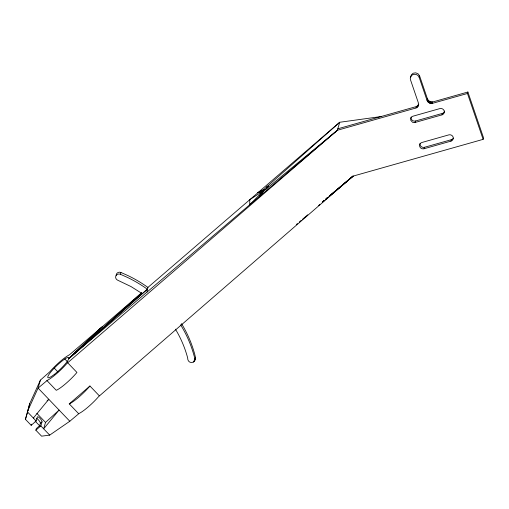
<?xml version="1.0" encoding="UTF-8"?>
<svg xmlns="http://www.w3.org/2000/svg" width="509" height="509" viewBox="0 0 509 509"><rect width="100%" height="100%" fill="white"/><g stroke="black" fill="none" stroke-linecap="round" stroke-linejoin="round"><path stroke-width="0.76" d="M181.528 323.635A123.763 116.809 16.3 0 1 194.801 354.576L195.456 357.388C196.022 363.795 187.503 364.469 187.63 357.814A116.885 110.319 16.3 0 0 176.909 331.671L175.389 329.177M194.61 360.875L195.456 357.388M147.375 289.246L142.24 293.648L131.01 286.567L117.694 280.204A3.436 3.245 16.3 0 1 115.912 275.865A3.436 3.245 16.3 0 1 120.41 274.306L127.415 277.399A123.763 116.809 16.3 0 1 147.375 289.246L68.957 358.451L102.169 326.899L100.267 328.426L68.957 358.451L147.044 292.051L147.909 287.426L339.713 122.268L381.165 116.548M410.718 77.279A4.581 4.326 16.3 0 1 419.613 75.949L427.439 98.886C428.209 101.189 430.9 102.513 433.204 101.832L467.892 92.021L483.55 137.894L483.124 139.351L353.03 176.139L98.695 396.53A19.138 3.296 -43.8 0 1 79.041 413.499L69.809 421.248L49.685 435.119L41.573 436.168L35.853 430.194L40.847 425.887L42.018 421.885A3.436 0.967 49.2 0 0 39.995 418.353A3.436 0.967 49.2 0 0 37.329 416.992L36.164 420.994L31.17 425.308L25.45 419.333L29.662 403.764L40.415 380.102L49.812 371.767A19.138 3.296 -43.8 0 1 69.466 354.798L100.267 328.426M27.976 410.578L29.662 403.764M25.45 419.333L27.791 411.336M40.415 380.102L38.08 388.1L27.321 411.762L36.164 420.994M31.17 425.308L31.482 424.239M35.853 430.194L36.324 428.597L39.651 425.721L40.351 423.323L42.018 421.885M45.53 422.425L43.653 428.82L59.095 410.057L45.53 422.425L36.852 413.359M120.41 274.306L120.945 272.487L127.95 275.585A123.763 116.809 16.3 0 1 147.909 287.426M193.452 362.141L193.808 360.932M194.12 361.581L194.476 360.372M69.809 421.248L38.08 388.1L47.305 380.357A19.138 3.296 -43.8 0 0 66.959 363.388L337.372 130.266L339.713 122.268L266.213 187.318M467.892 92.021L467.466 93.478L432.198 103.41C430.029 103.753 427.725 102.443 427.019 100.343L419.187 77.406L419.613 75.949M415.987 107.997L416.407 106.54L417.832 105.567L418.742 104.135L417.774 106.585L415.987 107.997L337.372 130.266L265.577 189.501M416.502 107.73L416.928 106.279M416.979 107.405L417.405 105.948M417.405 107.017L417.832 105.567M417.774 106.585L418.201 105.128M418.08 106.101L418.506 104.65M415.07 122.472L441.958 114.869A3.436 3.245 16.3 0 0 444.141 110.816L443.759 110.039A3.436 3.245 16.3 0 0 439.821 108.608L412.939 116.211A3.436 3.245 16.3 0 0 410.655 118.572L410.75 120.258L412.462 122.205A3.436 3.245 16.3 0 0 415.07 122.472L415.497 121.015L442.385 113.412A3.436 3.245 16.3 0 0 444.669 111.051M427.019 100.343L427.439 98.886M427.535 101.38L427.954 99.923M427.891 101.845L428.317 100.388M428.311 102.264L428.737 100.807M428.782 102.627L429.202 101.17M429.291 102.933L429.717 101.476M429.844 103.168L430.27 101.717M430.417 103.34L430.843 101.889M431.008 103.435L431.435 101.985M431.607 103.461L432.033 102.01M432.198 103.41L432.625 101.959M424.042 148.743L450.923 141.139A3.436 3.245 16.3 0 0 453.112 137.093A3.436 3.245 16.3 0 0 448.792 134.885L421.904 142.488A3.436 3.245 16.3 0 0 419.721 146.535A3.436 3.245 16.3 0 0 424.042 148.743L424.468 147.292L451.349 139.689A3.436 3.245 16.3 0 0 453.341 138.117M441.958 114.869L442.385 113.412M450.923 141.139L451.349 139.689M418.315 105.586L418.341 102.793L410.515 79.856A4.581 4.326 16.3 0 1 413.429 74.46A4.581 4.326 16.3 0 1 419.187 77.406M195.411 358.247L194.654 359.768M263.567 190.213L259.227 196.69L263.904 190.71A3.436 0.592 -43.8 0 0 267.435 187.662A3.436 0.592 -43.8 0 0 267.887 186.116A3.436 0.592 -43.8 0 0 264.356 189.163L263.567 190.213L257.917 192.695L264.356 189.163M142.24 293.648L68.957 358.451L101.221 327.662M259.227 196.69L263.904 190.71M99.293 395.792L89.928 386.007L89.323 386.745A19.138 3.296 -43.8 0 1 69.669 403.713L69.243 403.866L78.609 413.652M33.352 418.061L48.794 399.291L47.095 400.837M101.17 327.758L141.572 292.86M68.957 358.451L141.597 292.885M69.243 403.866L89.928 386.007M296.283 224.59L297.491 223.559M299.305 222.013L301.112 220.467M302.321 219.436L307.754 214.798M318.621 205.521L319.83 204.491M322.242 202.429L324.055 200.883M325.264 199.852L353.03 176.139L329.342 196.041M147.044 292.051L337.372 130.266M322.661 201.653L323.877 200.635M326.307 198.593L327.472 197.594M263.897 189.736L257.917 192.695L263.573 190.824M416.407 106.54L337.798 128.809M64.84 359.017L67.442 361.734M67.563 362.643L76.929 372.429L76.325 373.167A19.138 3.296 -43.8 0 1 56.671 390.136L56.245 390.288L46.873 380.503M54.272 368.141L57.911 371.945M40.847 425.887L49.685 435.119M35.108 421.07L39.995 426.167M467.466 93.478L483.124 139.351M194.922 359.208L194.266 356.395A123.763 116.809 16.3 0 0 180.6 324.806M415.497 121.015A3.436 3.245 16.3 0 1 411.081 117.121M424.468 147.292A3.436 3.245 16.3 0 1 420.046 143.392M36.578 418.379A3.436 0.967 49.2 0 1 39.199 420.809A3.436 0.967 49.2 0 1 40.351 423.323M116.179 275.706A3.436 3.245 16.3 0 1 120.945 272.487M249.824 199.668L249.677 204.809L263.401 190.773L249.824 199.668M323.909 200.711L322.693 201.736L323.909 200.724M327.548 197.638L325.728 199.172L327.548 197.651M353.03 176.139L329.368 196.105L353.03 176.139M54.348 374.395A14.551 2.507 -43.8 0 0 68.944 357.566A14.551 2.507 -43.8 0 0 51.867 370.762A14.551 2.507 -43.8 0 0 54.348 374.395"/></g></svg>
